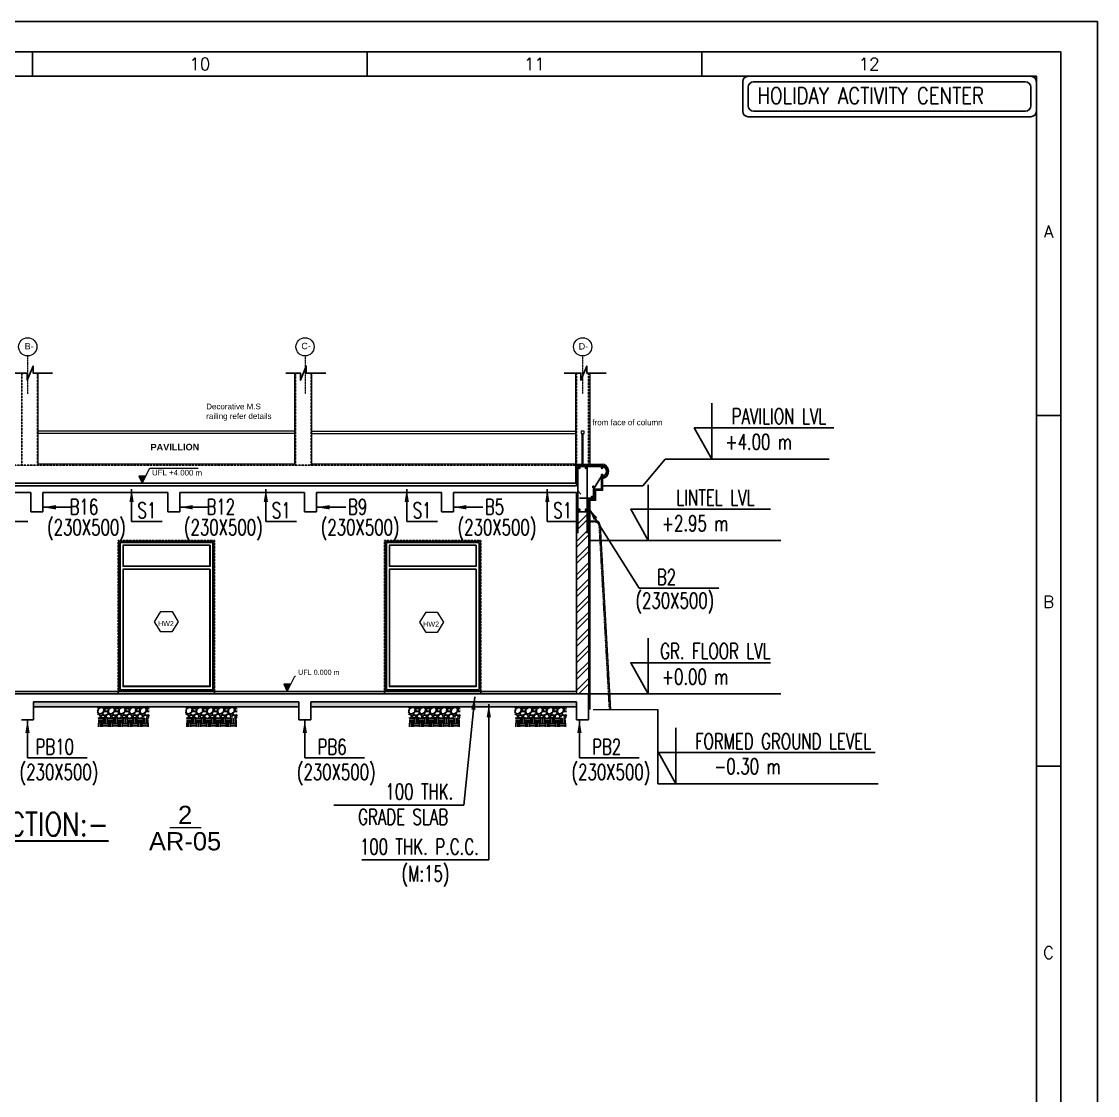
# Model space of a CAD drawing. Header units: millimetres. Extents: x 2659630 to 6742168, y -2425387 to -732288.
# Drawn here: x 3298002 to 3318682, y -1198279 to -1177630 of the extents above; entities that cross this region are included whole.
import ezdxf
from ezdxf.enums import TextEntityAlignment as Align

# ---------------------------------------------------------------- set-up
doc = ezdxf.new("R2010")
doc.units = ezdxf.units.MM
doc.linetypes.add('Grid Line', pattern=[22.225, 12.7, -3.175, 3.175, -3.175])
doc.linetypes.add('Hidden', pattern=[7.14375, 4.7625, -2.38125])
for name, color, linetype, lineweight in [('A-ANNO-DIMS', 211, 'Continuous', 9), ('A-AREA-IDEN', 2, 'Continuous', 9), ('A-DOOR', 31, 'Continuous', 18), ('A-DOOR-FRAM', 31, 'Continuous', 18), ('A-FLOR-HRAL', 11, 'Continuous', 18), ('A-GENM', 13, 'Continuous', 18), ('A-GLAZ-IDEN', 152, 'Continuous', 9), ('A-GRID-MODE', 80, 'Continuous', 0), ('A-PLASTER', 50, 'Continuous', 0), ('A-TEXT', 211, 'Continuous', 9), ('A-WALL', 113, 'Continuous', 9), ('A-WALL-PATT', 111, 'Continuous', 0), ('G-ANNO-DIMS', 111, 'Continuous', 9), ('G-ANNO-SYMB', 111, 'Continuous', 9), ('I-WALL', 2, 'Continuous', 18), ('S-GRID', 1, 'Continuous', 9)]:
    doc.layers.add(name, color=color, linetype=linetype, lineweight=lineweight)
for name, color, linetype in [('A-EARTH FILL', 1, 'Continuous'), ('A-LINE-1 HIDDEN', 1, 'Continuous'), ('A-MOULDING', 20, 'Continuous'), ('A-RCC LINE', 6, 'Continuous'), ('A-RUBBLE', 1, 'Continuous'), ('PNA', 8, 'Continuous'), ('S-BEAM NO', 3, 'Continuous'), ('S-BRECK LINE', 8, 'Continuous'), ('S-COLUMN NO', 2, 'Continuous'), ('S-CONCRET LINE', 4, 'Continuous'), ('S-DIM-1', 5, 'Continuous'), ('S-LEVEL SECTION', 3, 'Continuous'), ('S-PCC', 9, 'Continuous'), ('S-REINFORCEMENT', 6, 'Continuous'), ('S-TITIL', 6, 'Continuous'), ('TITLE', 6, 'Continuous')]:
    doc.layers.add(name, color=color, linetype=linetype)
doc.layers.get('A-ANNO-DIMS').off()
doc.styles.add('Arial', font='arial.ttf', dxfattribs={"height": 123})
doc.styles.add('Arial_1', font='arial.ttf', dxfattribs={"height": 98.353293})
doc.styles.add('Arial_5', font='arial.ttf', dxfattribs={"height": 108.188623})
doc.styles.add('Arial_B', font='arialbd.ttf', dxfattribs={"height": 125.853552})
doc.styles.add('ROMANS', font='r.shx', dxfattribs={"width": 0.7})
doc.dimstyles.new('dim100', dxfattribs={"dimtxt": 250, "dimasz": 250, "dimexe": 200, "dimexo": 200, "dimgap": 100, "dimtad": 1, "dimdec": 0, "dimrnd": 1, "dimzin": 0, "dimdsep": 46, "dimtxsty": 'ROMANS', "dimcen": 0, "dimclrd": 5, "dimclre": 5, "dimclrt": 4, "dimadec": 0, "dimazin": 0, "dimtfac": 1, "dimtdec": 0, "dimtix": 1, "dimtofl": 0, "dimtmove": 2, "dimatfit": 3, "dimfxl": 1, "dimtolj": 1, "dimtzin": 0, "dimlwd": -1, "dimlwe": -1, "dimarcsym": 0})
doc.dimstyles.new('dim33.33', dxfattribs={"dimtxt": 250, "dimasz": 250, "dimexe": 200, "dimexo": 200, "dimgap": 100, "dimtad": 1, "dimdec": 0, "dimlfac": 0.333331, "dimzin": 0, "dimdsep": 46, "dimtxsty": 'ROMANS', "dimcen": 0, "dimclrd": 5, "dimclre": 5, "dimclrt": 4, "dimadec": 0, "dimazin": 0, "dimtfac": 1, "dimtdec": 0, "dimtix": 1, "dimtofl": 0, "dimtmove": 2, "dimatfit": 3, "dimfxl": 1, "dimtolj": 1, "dimtzin": 0, "dimlwd": -1, "dimlwe": -1, "dimarcsym": 0})

# ---------------------------------------------------------------- blocks, each defined once
blk = doc.blocks.new('A1_SHEET.')
at = {"flags": 128}
blk.add_lwpolyline([(0, 0), (0, 594), (841, 594), (841, 0)], close=True, dxfattribs=at)
at = {"layer": 'PNA'}
for p, q in [((623.25, 587.8), (623.25, 582.8)), ((691.67, 587.8), (691.67, 582.8)), ((760.08, 587.8), (760.08, 582.8)), ((828.5, 513.45), (833.5, 513.45)), ((828.5, 441.7), (833.5, 441.7))]:
    blk.add_line(p, q, dxfattribs=at)
at = {"layer": 'PNA', "color": 1}
for points in [[(7.5, 6.2), (833.5, 6.2), (833.5, 587.8), (7.5, 587.8)], [(17.5, 11.2), (828.5, 11.2), (828.5, 582.8), (17.5, 582.8)]]:
    blk.add_lwpolyline(points, close=True, dxfattribs=at)
at = {"layer": 'PNA', "style": 'ROMANS'}
for s, p in [('10', (657.47, 585.3)), ('11', (725.88, 585.3)), ('12', (794.3, 585.3)), ('A', (831, 551.05)), ('B', (831, 475.3)), ('C', (831, 403.55))]:
    blk.add_text(s, height=2.5, dxfattribs=at).set_placement(p, align=Align.MIDDLE)
blk = doc.blocks.new('WINDOW-HW2-1850X2950-ELV')
at = {"layer": 'A-DOOR'}
for p, q in [((37, 2913), (1813, 2913)), ((1763, 2863), (87, 2863)), ((1753, 2853), (97, 2853)), ((1763, 2450), (87, 2450)), ((1763, 2400), (87, 2400)), ((1753, 2460), (97, 2460)), ((1753, 2390), (97, 2390)), ((37, 87), (1813, 87)), ((1763, 137), (87, 137)), ((1753, 147), (97, 147))]:
    blk.add_line(p, q, dxfattribs=at)
at = {"layer": 'A-DOOR-FRAM'}
for p, q in [((37, 2913), (37, 87)), ((1813, 2913), (1813, 87)), ((87, 2863), (87, 2450)), ((97, 2853), (97, 2460)), ((1753, 2853), (1753, 2460)), ((1763, 2863), (1763, 2450)), ((87, 2400), (87, 137)), ((97, 2390), (97, 147)), ((1753, 2390), (1753, 147)), ((1763, 2400), (1763, 137))]:
    blk.add_line(p, q, dxfattribs=at)
at = {"layer": 'A-LINE-1 HIDDEN', "linetype": 'Hidden'}
blk.add_lwpolyline([(0, 2950), (1850, 2950), (1850, 0), (0, 0)], close=True, dxfattribs=at)
at = {"layer": 'I-WALL'}
blk.add_line((12, 2938), (12, 62), dxfattribs=at)
blk.add_lwpolyline([(12, 2938), (1838, 2938), (1838, 62), (12, 62)], dxfattribs=at)
blk = doc.blocks.new('Spot section')
at = {"layer": 'G-ANNO-DIMS'}
h = blk.add_hatch(color=256, dxfattribs=at)
h.dxf.hatch_style = 1
h.paths.add_polyline_path([(0, 136), (67, 0), (135, 136)])
blk.add_lwpolyline([(135, 136), (0, 136), (67, 0), (213, 294), (1141, 294)], dxfattribs=at)
blk = doc.blocks.new('Grid - M_Grid Head - Circle-24584-GROUND FLOOR PLAN-01')
at = {"layer": 'A-GRID-MODE'}
blk.add_circle((0, 0), 3.5, dxfattribs=at)

msp = doc.modelspace()

# ---------------------------------------------------------------- hatches: boundary and pattern name
at = {"layer": 'A-EARTH FILL'}
h = msp.add_hatch(dxfattribs=at)
h.set_pattern_fill('EARTH', color=256, scale=15, angle=90)
h.set_pattern_definition([(90, (4144610.9, -1243414.14), (-95.25, 95.25), [95.25, -95.25]), (90, (4144575.18, -1243414.14), (-95.25, 95.25), [95.25, -95.25]), (90, (4144539.46, -1243414.14), (-95.25, 95.25), [95.25, -95.25]), (180, (4144527.55, -1243402.24), (-95.25, -95.25), [95.25, -95.25]), (180, (4144527.55, -1243366.52), (-95.25, -95.25), [95.25, -95.25]), (180, (4144527.55, -1243330.8), (-95.25, -95.25), [95.25, -95.25])])
h.paths.add_polyline_path([(3300445.213, -1191193.184), (3300445.213, -1191015.564), (3299475.213, -1191008.736), (3299475.213, -1191193.184)])
h = msp.add_hatch(dxfattribs=at)
h.set_pattern_fill('EARTH', color=256, scale=15, angle=90)
h.set_pattern_definition([(90, (4146305.995, -1243414.14), (-95.25, 95.25), [95.25, -95.25]), (90, (4146270.28, -1243414.14), (-95.25, 95.25), [95.25, -95.25]), (90, (4146234.56, -1243414.14), (-95.25, 95.25), [95.25, -95.25]), (180, (4146222.65, -1243402.24), (-95.25, -95.25), [95.25, -95.25]), (180, (4146222.65, -1243366.52), (-95.25, -95.25), [95.25, -95.25]), (180, (4146222.65, -1243330.8), (-95.25, -95.25), [95.25, -95.25])])
h.paths.add_polyline_path([(3302140.312, -1191193.184), (3302140.312, -1191015.564), (3301170.312, -1191008.736), (3301170.312, -1191193.184)])
h = msp.add_hatch(dxfattribs=at)
h.set_pattern_fill('EARTH', color=256, scale=15, angle=90)
h.set_pattern_definition([(90, (4150590.11, -1243414.14), (-95.25, 95.25), [95.25, -95.25]), (90, (4150554.39, -1243414.14), (-95.25, 95.25), [95.25, -95.25]), (90, (4150518.67, -1243414.14), (-95.25, 95.25), [95.25, -95.25]), (180, (4150506.77, -1243402.24), (-95.25, -95.25), [95.25, -95.25]), (180, (4150506.77, -1243366.52), (-95.25, -95.25), [95.25, -95.25]), (180, (4150506.77, -1243330.8), (-95.25, -95.25), [95.25, -95.25])])
h.paths.add_polyline_path([(3306424.428, -1191193.184), (3306424.428, -1191015.564), (3305454.428, -1191008.736), (3305454.428, -1191193.184)])
h = msp.add_hatch(dxfattribs=at)
h.set_pattern_fill('EARTH', color=256, scale=15, angle=90)
h.set_pattern_definition([(90, (4152632.03, -1243414.14), (-95.25, 95.25), [95.25, -95.25]), (90, (4152596.31, -1243414.14), (-95.25, 95.25), [95.25, -95.25]), (90, (4152560.59, -1243414.14), (-95.25, 95.25), [95.25, -95.25]), (180, (4152548.685, -1243402.24), (-95.25, -95.25), [95.25, -95.25]), (180, (4152548.685, -1243366.52), (-95.25, -95.25), [95.25, -95.25]), (180, (4152548.685, -1243330.8), (-95.25, -95.25), [95.25, -95.25])])
h.paths.add_polyline_path([(3308466.346, -1191193.184), (3308466.346, -1191015.564), (3307496.346, -1191008.736), (3307496.346, -1191193.184)])
at = {"layer": 'A-RUBBLE'}
h = msp.add_hatch(dxfattribs=at)
h.set_pattern_fill('GRAVEL', color=256, scale=8)
h.set_pattern_definition([(228.012788, (3145792.168, -1243210.945), (-1625.6000001, -1828.7999999), [27.33772, -2706.4387]), (184.969741, (3145773.88, -1243231.2645), (2438.39999904, 203.20001158), [46.91238, -4644.3239]), (132.510447, (3145727.144, -1243235.329), (2032.0000009, -2235.1999992), [33.07852, -3274.77782]), (267.273689, (3145647.896, -1243286.129), (203.2000004, 4064), [42.72036, -4229.315]), (292.833654, (3145645.864, -1243328.801), (-1016.0000001, 2438.39999996), [41.8907, -4147.18462]), (357.273689, (3145662.12, -1243367.409), (-4064, 203.2000004), [42.72036, -4229.315]), (37.6942405, (3145704.792, -1243369.4405), (-2641.59999988, -2032.00000015), [56.4955, -5593.04923]), (72.2553284, (3145749.496, -1243334.8965), (1422.4000004, 4470.39999988), [53.33756, -5280.42053]), (121.4295656, (3145765.752, -1243284.097), (-1625.60000023, 2641.59999986), [42.86504, -4243.64366]), (175.236358, (3145743.4, -1243247.52), (2235.2, -203.2000004), [48.93706, -2397.91496]), (222.397438, (3145694.632, -1243243.4565), (-2438.39999992, -2235.20000009), [63.28623, -6265.3418]), (138.814075, (3145849.064, -1243288.16), (-1422.4, 1219.2), [21.60036, -2138.44527]), (171.4692344, (3145832.808, -1243273.937), (2641.6000001, -406.39999954), [41.09456, -4068.37112]), (225, (3145792.17, -1243267.84), (0, -203.2), [28.73675, -258.63145]), (203.19859, (3145777.944, -1243243.457), (1016, 406.4), [15.4753, -1532.0498]), (291.80141, (3145763.72, -1243249.553), (-203.2, 609.6), [21.88525, -1072.38024]), (30.963757, (3145771.848, -1243269.873), (609.6, 406.4), [35.54557, -1149.30385]), (161.56505, (3145802.33, -1243251.585), (406.4, -203.2), [25.70297, -616.87185]), (16.38954, (3145645.864, -1243249.553), (2032, 609.6), [36.00704, -3564.70613]), (70.346176, (3145680.408, -1243239.393), (-812.8000001, -2235.2), [30.20792, -2990.57725]), (293.19859, (3145802.328, -1243210.945), (-406.4, 1016), [30.9504, -1516.57469]), (343.61046, (3145814.52, -1243239.393), (-2032.00000004, 609.59999986), [36.00704, -3564.70613]), (339.443955, (3145645.864, -1243375.537), (-1016, 406.4), [34.72282, -1701.41875]), (294.775141, (3145678.376, -1243387.729), (-1016.0000012, 2235.1999995), [29.09377, -2880.28747]), (66.80141, (3145804.36, -1243414.145), (406.4, 1016), [30.9504, -1516.57469]), (17.354025, (3145816.552, -1243385.697), (-2641.59999995, -812.8000002), [34.06262, -3372.19008]), (69.443955, (3145704.792, -1243414.145), (-406.4, -1016), [17.3614, -1718.78015]), (101.309932, (3145792.17, -1243414.145), (-203.2, 812.8), [10.36117, -1025.7596]), (165.963757, (3145790.136, -1243403.985), (609.6, -203.2), [41.8907, -795.92437]), (186.009006, (3145749.496, -1243393.825), (2032, 203.2000001), [38.82136, -3843.3092]), (303.690068, (3145771.85, -1243288.16), (-203.2, 406.4), [29.3059, -703.3421]), (353.1572266, (3145788.104, -1243312.5445), (3454.40000002, -406.3999998), [51.16454, -5065.28073]), (60.945396, (3145838.904, -1243318.64), (-812.8, -1422.4), [20.92066, -2071.15139]), (90, (3145849.06, -1243300.35), (-203.2, 203.2), [12.192, -191.008]), (120.256437, (3145745.432, -1243387.729), (812.7999999, -1422.4), [28.22936, -2794.71526]), (48.012787, (3145731.208, -1243363.345), (1625.6000001, 1828.7999999), [54.67543, -2679.10098]), (0, (3145767.78, -1243322.7), (203.2, 203.2), [52.832, -150.368]), (325.3048465, (3145820.616, -1243322.705), (2032.0000008, -1422.3999989), [32.12876, -3180.74534]), (254.054604, (3145847.032, -1243340.993), (-203.2, -812.8), [29.58633, -1449.732]), (207.6459754, (3145838.904, -1243369.4405), (-3860.80000014, -2031.99999973), [48.1716, -4768.99715]), (175.426079, (3145796.232, -1243391.7925), (-2641.6, 203.2), [50.96236, -5045.26772])])
h.paths.add_polyline_path([(3300453.065, -1190808.736), (3299463.065, -1190808.736), (3299463.065, -1191008.736), (3300453.065, -1191008.736)])
h = msp.add_hatch(dxfattribs=at)
h.set_pattern_fill('GRAVEL', color=256, scale=8)
h.set_pattern_definition([(228.012788, (3147487.267, -1243210.945), (-1625.6000001, -1828.7999999), [27.33772, -2706.4387]), (184.969741, (3147468.979, -1243231.2645), (2438.39999904, 203.20001158), [46.91238, -4644.3239]), (132.510447, (3147422.243, -1243235.329), (2032.0000009, -2235.1999992), [33.07852, -3274.77782]), (267.273689, (3147342.995, -1243286.129), (203.2000004, 4064), [42.72036, -4229.315]), (292.833654, (3147340.963, -1243328.801), (-1016.0000001, 2438.39999996), [41.8907, -4147.18462]), (357.273689, (3147357.219, -1243367.409), (-4064, 203.2000004), [42.72036, -4229.315]), (37.6942405, (3147399.8914, -1243369.4405), (-2641.59999988, -2032.00000015), [56.4955, -5593.04923]), (72.2553284, (3147444.5954, -1243334.8965), (1422.4000004, 4470.39999988), [53.33756, -5280.42053]), (121.4295656, (3147460.851, -1243284.097), (-1625.60000023, 2641.59999986), [42.86504, -4243.64366]), (175.236358, (3147438.5, -1243247.52), (2235.2, -203.2000004), [48.93706, -2397.91496]), (222.397438, (3147389.7314, -1243243.4565), (-2438.39999992, -2235.20000009), [63.28623, -6265.3418]), (138.814075, (3147544.163, -1243288.16), (-1422.4, 1219.2), [21.60036, -2138.44527]), (171.4692344, (3147527.907, -1243273.937), (2641.6000001, -406.39999954), [41.09456, -4068.37112]), (225, (3147487.27, -1243267.84), (0, -203.2), [28.73675, -258.63145]), (203.19859, (3147473.043, -1243243.457), (1016, 406.4), [15.4753, -1532.0498]), (291.80141, (3147458.82, -1243249.553), (-203.2, 609.6), [21.88525, -1072.38024]), (30.963757, (3147466.947, -1243269.873), (609.6, 406.4), [35.54557, -1149.30385]), (161.56505, (3147497.43, -1243251.585), (406.4, -203.2), [25.70297, -616.87185]), (16.38954, (3147340.963, -1243249.553), (2032, 609.6), [36.00704, -3564.70613]), (70.346176, (3147375.507, -1243239.393), (-812.8000001, -2235.2), [30.20792, -2990.57725]), (293.19859, (3147497.427, -1243210.945), (-406.4, 1016), [30.9504, -1516.57469]), (343.61046, (3147509.62, -1243239.393), (-2032.00000004, 609.59999986), [36.00704, -3564.70613]), (339.443955, (3147340.963, -1243375.537), (-1016, 406.4), [34.72282, -1701.41875]), (294.775141, (3147373.475, -1243387.729), (-1016.0000012, 2235.1999995), [29.09377, -2880.28747]), (66.80141, (3147499.46, -1243414.145), (406.4, 1016), [30.9504, -1516.57469]), (17.354025, (3147511.651, -1243385.697), (-2641.59999995, -812.8000002), [34.06262, -3372.19008]), (69.443955, (3147399.891, -1243414.145), (-406.4, -1016), [17.3614, -1718.78015]), (101.309932, (3147487.267, -1243414.145), (-203.2, 812.8), [10.36117, -1025.7596]), (165.963757, (3147485.235, -1243403.985), (609.6, -203.2), [41.8907, -795.92437]), (186.009006, (3147444.595, -1243393.825), (2032, 203.2000001), [38.82136, -3843.3092]), (303.690068, (3147466.95, -1243288.16), (-203.2, 406.4), [29.3059, -703.3421]), (353.1572266, (3147483.2034, -1243312.5445), (3454.40000002, -406.3999998), [51.16454, -5065.28073]), (60.945396, (3147534.003, -1243318.64), (-812.8, -1422.4), [20.92066, -2071.15139]), (90, (3147544.16, -1243300.35), (-203.2, 203.2), [12.192, -191.008]), (120.256437, (3147440.531, -1243387.729), (812.7999999, -1422.4), [28.22936, -2794.71526]), (48.012787, (3147426.307, -1243363.345), (1625.6000001, 1828.7999999), [54.67543, -2679.10098]), (0, (3147462.88, -1243322.7), (203.2, 203.2), [52.832, -150.368]), (325.3048465, (3147515.715, -1243322.705), (2032.0000008, -1422.3999989), [32.12876, -3180.74534]), (254.054604, (3147542.131, -1243340.993), (-203.2, -812.8), [29.58633, -1449.732]), (207.6459754, (3147534.003, -1243369.4405), (-3860.80000014, -2031.99999973), [48.1716, -4768.99715]), (175.426079, (3147491.3314, -1243391.7925), (-2641.6, 203.2), [50.96236, -5045.26772])])
h.paths.add_polyline_path([(3302148.164, -1190808.736), (3301158.164, -1190808.736), (3301158.164, -1191008.736), (3302148.164, -1191008.736)])
h = msp.add_hatch(dxfattribs=at)
h.set_pattern_fill('GRAVEL', color=256, scale=8)
h.set_pattern_definition([(228.012788, (3151771.383, -1243210.945), (-1625.6000001, -1828.7999999), [27.33772, -2706.4387]), (184.969741, (3151753.095, -1243231.2645), (2438.39999904, 203.20001158), [46.91238, -4644.3239]), (132.510447, (3151706.359, -1243235.329), (2032.0000009, -2235.1999992), [33.07852, -3274.77782]), (267.273689, (3151627.111, -1243286.129), (203.2000004, 4064), [42.72036, -4229.315]), (292.833654, (3151625.079, -1243328.801), (-1016.0000001, 2438.39999996), [41.8907, -4147.18462]), (357.273689, (3151641.335, -1243367.409), (-4064, 203.2000004), [42.72036, -4229.315]), (37.6942405, (3151684.007, -1243369.4405), (-2641.59999988, -2032.00000015), [56.4955, -5593.04923]), (72.2553284, (3151728.711, -1243334.8965), (1422.4000004, 4470.39999988), [53.33756, -5280.42053]), (121.4295656, (3151744.967, -1243284.097), (-1625.60000023, 2641.59999986), [42.86504, -4243.64366]), (175.236358, (3151722.615, -1243247.52), (2235.2, -203.2000004), [48.93706, -2397.91496]), (222.397438, (3151673.847, -1243243.4565), (-2438.39999992, -2235.20000009), [63.28623, -6265.3418]), (138.814075, (3151828.28, -1243288.16), (-1422.4, 1219.2), [21.60036, -2138.44527]), (171.4692344, (3151812.023, -1243273.937), (2641.6000001, -406.39999954), [41.09456, -4068.37112]), (225, (3151771.38, -1243267.84), (0, -203.2), [28.73675, -258.63145]), (203.19859, (3151757.16, -1243243.457), (1016, 406.4), [15.4753, -1532.0498]), (291.80141, (3151742.935, -1243249.553), (-203.2, 609.6), [21.88525, -1072.38024]), (30.963757, (3151751.063, -1243269.873), (609.6, 406.4), [35.54557, -1149.30385]), (161.56505, (3151781.54, -1243251.585), (406.4, -203.2), [25.70297, -616.87185]), (16.38954, (3151625.079, -1243249.553), (2032, 609.6), [36.00704, -3564.70613]), (70.346176, (3151659.623, -1243239.393), (-812.8000001, -2235.2), [30.20792, -2990.57725]), (293.19859, (3151781.543, -1243210.945), (-406.4, 1016), [30.9504, -1516.57469]), (343.61046, (3151793.735, -1243239.393), (-2032.00000004, 609.59999986), [36.00704, -3564.70613]), (339.443955, (3151625.08, -1243375.537), (-1016, 406.4), [34.72282, -1701.41875]), (294.775141, (3151657.591, -1243387.729), (-1016.0000012, 2235.1999995), [29.09377, -2880.28747]), (66.80141, (3151783.575, -1243414.145), (406.4, 1016), [30.9504, -1516.57469]), (17.354025, (3151795.767, -1243385.697), (-2641.59999995, -812.8000002), [34.06262, -3372.19008]), (69.443955, (3151684.007, -1243414.145), (-406.4, -1016), [17.3614, -1718.78015]), (101.309932, (3151771.383, -1243414.145), (-203.2, 812.8), [10.36117, -1025.7596]), (165.963757, (3151769.35, -1243403.985), (609.6, -203.2), [41.8907, -795.92437]), (186.009006, (3151728.711, -1243393.825), (2032, 203.2000001), [38.82136, -3843.3092]), (303.690068, (3151751.063, -1243288.16), (-203.2, 406.4), [29.3059, -703.3421]), (353.1572266, (3151767.319, -1243312.5445), (3454.40000002, -406.3999998), [51.16454, -5065.28073]), (60.945396, (3151818.12, -1243318.64), (-812.8, -1422.4), [20.92066, -2071.15139]), (90, (3151828.28, -1243300.35), (-203.2, 203.2), [12.192, -191.008]), (120.256437, (3151724.647, -1243387.729), (812.7999999, -1422.4), [28.22936, -2794.71526]), (48.012787, (3151710.423, -1243363.345), (1625.6000001, 1828.7999999), [54.67543, -2679.10098]), (0, (3151747, -1243322.7), (203.2, 203.2), [52.832, -150.368]), (325.3048465, (3151799.831, -1243322.705), (2032.0000008, -1422.3999989), [32.12876, -3180.74534]), (254.054604, (3151826.247, -1243340.993), (-203.2, -812.8), [29.58633, -1449.732]), (207.6459754, (3151818.119, -1243369.4405), (-3860.80000014, -2031.99999973), [48.1716, -4768.99715]), (175.426079, (3151775.447, -1243391.7925), (-2641.6, 203.2), [50.96236, -5045.26772])])
h.paths.add_polyline_path([(3306432.28, -1190808.736), (3305442.28, -1190808.736), (3305442.28, -1191008.736), (3306432.28, -1191008.736)])
h = msp.add_hatch(dxfattribs=at)
h.set_pattern_fill('GRAVEL', color=256, scale=8)
h.set_pattern_definition([(228.012788, (3153813.301, -1243210.945), (-1625.6000001, -1828.7999999), [27.33772, -2706.4387]), (184.969741, (3153795.013, -1243231.2645), (2438.39999904, 203.20001158), [46.91238, -4644.3239]), (132.510447, (3153748.277, -1243235.329), (2032.0000009, -2235.1999992), [33.07852, -3274.77782]), (267.273689, (3153669.029, -1243286.129), (203.2000004, 4064), [42.72036, -4229.315]), (292.833654, (3153666.997, -1243328.801), (-1016.0000001, 2438.39999996), [41.8907, -4147.18462]), (357.273689, (3153683.253, -1243367.409), (-4064, 203.2000004), [42.72036, -4229.315]), (37.6942405, (3153725.925, -1243369.4405), (-2641.59999988, -2032.00000015), [56.4955, -5593.04923]), (72.2553284, (3153770.629, -1243334.8965), (1422.4000004, 4470.39999988), [53.33756, -5280.42053]), (121.4295656, (3153786.885, -1243284.097), (-1625.60000023, 2641.59999986), [42.86504, -4243.64366]), (175.236358, (3153764.533, -1243247.52), (2235.2, -203.2000004), [48.93706, -2397.91496]), (222.397438, (3153715.765, -1243243.4565), (-2438.39999992, -2235.20000009), [63.28623, -6265.3418]), (138.814075, (3153870.197, -1243288.16), (-1422.4, 1219.2), [21.60036, -2138.44527]), (171.4692344, (3153853.941, -1243273.937), (2641.6000001, -406.39999954), [41.09456, -4068.37112]), (225, (3153813.3, -1243267.84), (0, -203.2), [28.73675, -258.63145]), (203.19859, (3153799.077, -1243243.457), (1016, 406.4), [15.4753, -1532.0498]), (291.80141, (3153784.853, -1243249.553), (-203.2, 609.6), [21.88525, -1072.38024]), (30.963757, (3153792.98, -1243269.873), (609.6, 406.4), [35.54557, -1149.30385]), (161.56505, (3153823.46, -1243251.585), (406.4, -203.2), [25.70297, -616.87185]), (16.38954, (3153666.997, -1243249.553), (2032, 609.6), [36.00704, -3564.70613]), (70.346176, (3153701.541, -1243239.393), (-812.8000001, -2235.2), [30.20792, -2990.57725]), (293.19859, (3153823.46, -1243210.945), (-406.4, 1016), [30.9504, -1516.57469]), (343.61046, (3153835.653, -1243239.393), (-2032.00000004, 609.59999986), [36.00704, -3564.70613]), (339.443955, (3153666.997, -1243375.537), (-1016, 406.4), [34.72282, -1701.41875]), (294.775141, (3153699.509, -1243387.729), (-1016.0000012, 2235.1999995), [29.09377, -2880.28747]), (66.80141, (3153825.493, -1243414.145), (406.4, 1016), [30.9504, -1516.57469]), (17.354025, (3153837.685, -1243385.697), (-2641.59999995, -812.8000002), [34.06262, -3372.19008]), (69.443955, (3153725.925, -1243414.145), (-406.4, -1016), [17.3614, -1718.78015]), (101.309932, (3153813.3, -1243414.145), (-203.2, 812.8), [10.36117, -1025.7596]), (165.963757, (3153811.27, -1243403.985), (609.6, -203.2), [41.8907, -795.92437]), (186.009006, (3153770.629, -1243393.825), (2032, 203.2000001), [38.82136, -3843.3092]), (303.690068, (3153792.98, -1243288.16), (-203.2, 406.4), [29.3059, -703.3421]), (353.1572266, (3153809.237, -1243312.5445), (3454.40000002, -406.3999998), [51.16454, -5065.28073]), (60.945396, (3153860.037, -1243318.64), (-812.8, -1422.4), [20.92066, -2071.15139]), (90, (3153870.2, -1243300.35), (-203.2, 203.2), [12.192, -191.008]), (120.256437, (3153766.565, -1243387.729), (812.7999999, -1422.4), [28.22936, -2794.71526]), (48.012787, (3153752.341, -1243363.345), (1625.6000001, 1828.7999999), [54.67543, -2679.10098]), (0, (3153788.92, -1243322.7), (203.2, 203.2), [52.832, -150.368]), (325.3048465, (3153841.749, -1243322.705), (2032.0000008, -1422.3999989), [32.12876, -3180.74534]), (254.054604, (3153868.165, -1243340.993), (-203.2, -812.8), [29.58633, -1449.732]), (207.6459754, (3153860.037, -1243369.4405), (-3860.80000014, -2031.99999973), [48.1716, -4768.99715]), (175.426079, (3153817.365, -1243391.7925), (-2641.6, 203.2), [50.96236, -5045.26772])])
h.paths.add_polyline_path([(3308474.198, -1190808.736), (3307484.198, -1190808.736), (3307484.198, -1191008.736), (3308474.198, -1191008.736)])
at = {"layer": 'A-WALL-PATT'}
h = msp.add_hatch(dxfattribs=at)
h.set_pattern_fill('ANSI32', color=256, scale=600, angle=180, style=0)
h.set_pattern_definition([(225, (3486141.25, -1026175.18), (159.09903, -159.09903), []), (225, (3486035.19, -1026175.18), (159.09903, -159.09903), [])])
h.paths.add_polyline_path([(3308671.476, -1187058.816), (3308901.476, -1187058.816), (3308901.476, -1190558.736), (3308671.476, -1190558.736)])
h.paths.add_polyline_path([(3308671.476, -1190688.732), (3308671.476, -1190688.732), (3308901.476, -1190688.732), (3308901.476, -1190688.732)])
at = {"layer": 'S-PCC'}
h = msp.add_hatch(dxfattribs=at)
h.set_pattern_fill('AR-CONC', color=256, style=0)
h.set_pattern_definition([(50, (-2976.52, 15205.9), (182.184669, -15.9390855), [19.05, -209.55]), (355, (-2976.52, 15205.9), (-35.242826, 191.056643), [15.24, -167.64]), (100.451, (-2961.34, 15204.57), (146.942502, 175.116688), [16.19, -178.09]), (46.1842, (-2976.52, 15256.7), (271.079041, -42.042328), [28.575, -314.325]), (96.6356, (-2953.94, 15253.2), (237.404234, 247.425556), [24.285, -267.135]), (351.184, (-2976.52, 15256.7), (237.404606, 247.425118), [22.86, -251.46]), (21, (-2951.12, 15244), (151.61488, -102.2655185), [19.05, -209.55]), (326, (-2951.12, 15244), (61.802028, 184.187966), [15.24, -167.64]), (71.4514, (-2938.49, 15235.48), (213.416491, 81.922858), [16.19, -178.09]), (37.5, (-2976.525, 15205.9), (3.0886033, 84.5550389), [0, -165.608, 0, -170.18, 0, -168.275]), (7.5, (-2976.525, 15205.9), (66.8196625, 100.1805748), [0, -97.028, 0, -161.798, 0, -64.135]), (327.5, (-3033.17, 15205.9), (135.5905952, -5.728744), [0, -63.5, 0, -198.12, 0, -262.89]), (317.5, (-3058.57, 15205.9), (148.1291814, 25.426491), [0, -82.55, 0, -131.572, 0, -186.69])])
h.paths.add_polyline_path([(3308671.476, -1190808.736), (3308671.476, -1190708.732), (3303561.475, -1190708.732), (3303561.475, -1190808.736)])
h.paths.add_polyline_path([(3303331.475, -1190808.736), (3303331.475, -1190708.732), (3298231.475, -1190708.732), (3298231.475, -1190808.736)])

# ---------------------------------------------------------------- linework, layer by layer
at = {"const_width": 25}
msp.add_lwpolyline([(3308983.547, -1190858.736), (3310241.244, -1190858.736)], dxfattribs=at)
at = {"layer": 'A-FLOR-HRAL'}
for p, q in [((3303246.469, -1185508.816), (3298326.369, -1185508.816)), ((3303246.469, -1185553.816), (3298326.369, -1185553.816)), ((3303586.368, -1185508.816), (3308651.579, -1185508.816)), ((3303586.368, -1185553.816), (3308651.579, -1185553.816)), ((3308778.476, -1186158.819), (3308778.476, -1185553.815)), ((3308794.476, -1186158.819), (3308794.476, -1185553.815))]:
    msp.add_line(p, q, dxfattribs=at)
msp.add_lwpolyline([(3308816.476, -1185508.815), (3308756.476, -1185508.815), (3308756.476, -1185553.815), (3308816.476, -1185553.815)], close=True, dxfattribs=at)
at = {"layer": 'A-GENM'}
for p, q in [((3308921.476, -1187230.923), (3309030.737, -1187230.923)), ((3309125.591, -1187320.671), (3309321.493, -1190858.736))]:
    msp.add_line(p, q, dxfattribs=at)
msp.add_arc((3309030.736, -1187325.923), 95, 3.1692214, 89.9997162, dxfattribs=at)
at = {"layer": 'A-GLAZ-IDEN'}
for points in [[(3300893.037, -1189366.279), (3300678.319, -1189366.279), (3300560.313, -1189171.388), (3300678.319, -1188976.496), (3300894.63, -1188976.496), (3301012.637, -1189171.388), (3300893.037, -1189366.279)], [(3305990.539, -1189376.279), (3305775.821, -1189376.279), (3305657.814, -1189181.388), (3305775.821, -1188986.496), (3305992.132, -1188986.496), (3306110.139, -1189181.388), (3305990.539, -1189376.279)]]:
    msp.add_lwpolyline(points, close=True, dxfattribs=at)
at = {"layer": 'A-LINE-1 HIDDEN', "linetype": 'Hidden'}
for p, q in [((3298006.477, -1186158.819), (3298006.477, -1184390.479)), ((3298306.476, -1186158.819), (3298306.476, -1184390.479)), ((3303266.476, -1186158.819), (3303266.476, -1184390.479)), ((3303566.475, -1186158.819), (3303566.475, -1184390.479)), ((3308671.478, -1184390.479), (3308671.478, -1186158.82)), ((3308901.478, -1184390.479), (3308901.478, -1186158.82)), ((3292901.473, -1186158.82), (3308651.475, -1186158.819))]:
    msp.add_line(p, q, dxfattribs=at)
at = {"layer": 'A-LINE-1 HIDDEN', "linetype": 'Hidden', "ltscale": 0.5}
for p, q in [((3308921.476, -1187250.923), (3309030.737, -1187250.923)), ((3309105.622, -1187321.777), (3309301.524, -1190859.842))]:
    msp.add_line(p, q, dxfattribs=at)
msp.add_arc((3309030.736, -1187325.923), 75, 3.1692214, 89.9997162, dxfattribs=at)
at = {"layer": 'A-MOULDING'}
for p, q in [((3308671.476, -1186508.815), (3292901.475, -1186508.815)), ((3308671.476, -1190508.732), (3288671.478, -1190508.732))]:
    msp.add_line(p, q, dxfattribs=at)
at = {"layer": 'A-PLASTER'}
for p, q in [((3308651.475, -1186138.809), (3308651.475, -1186508.815)), ((3308651.475, -1186138.809), (3308778.476, -1186138.809)), ((3308794.476, -1186138.809), (3309154.755, -1186138.809)), ((3309171.478, -1186643.779), (3309171.478, -1186417.352)), ((3308659.476, -1186683.736), (3308659.476, -1190508.732)), ((3309171.478, -1186643.779), (3309041.476, -1186643.779)), ((3309041.477, -1186838.753), (3309041.476, -1186643.779)), ((3309041.477, -1186838.753), (3308921.476, -1186838.754)), ((3308921.476, -1186838.754), (3308921.476, -1190858.736))]:
    msp.add_line(p, q, dxfattribs=at)
msp.add_arc((3309151.478, -1186278.779), 140.009, 278.2127573, 90, dxfattribs=at)
at = {"layer": 'A-RCC LINE'}
for p in [(3308901.478, -1190558.731), (3308901.476, -1190558.736)]:
    msp.add_line(p, (3308901.476, -1190688.732), dxfattribs=at)
at = {"layer": 'A-WALL'}
for p, q in [((3298318.476, -1186138.811), (3298318.476, -1184390.479)), ((3303254.476, -1186138.809), (3303254.476, -1184390.479)), ((3303578.475, -1186138.809), (3303578.475, -1184390.479)), ((3308651.579, -1184390.479), (3308651.579, -1186138.809)), ((3308921.48, -1184390.479), (3308921.48, -1186138.809)), ((3303246.469, -1186138.809), (3298326.369, -1186138.811)), ((3308651.579, -1186138.807), (3303586.368, -1186138.809)), ((3308671.476, -1187058.816), (3308671.476, -1190558.736)), ((3308901.476, -1187058.816), (3308901.476, -1190558.736)), ((3308901.476, -1190688.732), (3308901.476, -1191008.732))]:
    msp.add_line(p, q, dxfattribs=at)
at = {"layer": 'G-ANNO-SYMB'}
msp.add_line((3300854.521, -1193126.987), (3301454.521, -1193126.987), dxfattribs=at)
at = {"layer": 'S-BRECK LINE'}
for points in [[(3298597.711, -1184390.479), (3298224.564, -1184390.479), (3298224.564, -1184253.105), (3298111.748, -1184527.853), (3298111.748, -1184390.479), (3297833.77, -1184390.479)], [(3303848.374, -1184390.479), (3303475.227, -1184390.479), (3303475.227, -1184253.105), (3303362.411, -1184527.853), (3303362.411, -1184390.479), (3303084.433, -1184390.479)], [(3309238.401, -1184390.479), (3308865.254, -1184390.479), (3308865.254, -1184253.105), (3308752.439, -1184527.853), (3308752.439, -1184390.479), (3308432.395, -1184390.479)]]:
    msp.add_lwpolyline(points, dxfattribs=at)
at = {"layer": 'S-CONCRET LINE'}
for p, q in [((3308671.476, -1186158.82), (3309154.938, -1186158.82)), ((3308671.476, -1186558.736), (3308671.476, -1186158.82)), ((3309151.478, -1186398.788), (3309151.478, -1186623.779)), ((3300786.476, -1186558.736), (3292901.475, -1186558.736)), ((3300786.476, -1186558.736), (3308671.476, -1186558.736)), ((3295781.476, -1186683.736), (3298181.476, -1186683.736)), ((3298181.476, -1186683.736), (3298181.476, -1187058.739)), ((3298411.476, -1187058.739), (3298411.476, -1186683.736)), ((3298411.476, -1186683.736), (3300786.476, -1186683.736)), ((3300811.476, -1186683.736), (3300811.476, -1187058.739)), ((3301041.476, -1187058.739), (3301041.476, -1186683.736)), ((3303441.476, -1186683.736), (3303441.476, -1187058.739)), ((3303671.476, -1187058.739), (3303671.476, -1186683.736)), ((3306301.476, -1187058.739), (3306301.476, -1186683.736)), ((3308671.476, -1186683.736), (3306301.476, -1186683.736)), ((3308671.476, -1186683.736), (3308671.476, -1187058.816)), ((3308671.476, -1187058.816), (3308671.476, -1186708.736)), ((3309021.477, -1186818.753), (3308901.476, -1186818.754)), ((3308901.476, -1186818.754), (3308901.476, -1187058.816)), ((3309021.476, -1186623.779), (3309021.477, -1186818.753)), ((3309151.478, -1186623.779), (3309021.476, -1186623.779)), ((3298181.476, -1187058.739), (3298411.476, -1187058.739)), ((3300811.476, -1187058.739), (3301041.476, -1187058.739)), ((3303441.476, -1187058.739), (3303671.476, -1187058.739)), ((3306071.476, -1187058.739), (3306301.476, -1187058.739)), ((3308901.476, -1187058.816), (3308671.476, -1187058.816)), ((3308901.478, -1190558.734), (3287717.643, -1190558.736)), ((3303331.475, -1190708.732), (3298231.475, -1190708.732)), ((3298231.475, -1191058.736), (3298231.475, -1190708.732)), ((3303331.475, -1190708.732), (3303331.475, -1191058.736)), ((3308671.476, -1190708.732), (3303561.475, -1190708.732)), ((3303561.475, -1191058.736), (3303561.475, -1190708.732)), ((3308671.476, -1190558.731), (3308901.476, -1190558.731)), ((3308671.476, -1191058.731), (3308671.476, -1190708.732)), ((3308901.476, -1190558.731), (3308901.476, -1191058.731)), ((3298001.475, -1191058.736), (3298231.475, -1191058.736)), ((3303331.475, -1191058.736), (3303561.475, -1191058.736)), ((3308901.476, -1191058.731), (3308671.476, -1191058.731))]:
    msp.add_line(p, q, dxfattribs=at)
for points in [[(3300811.476, -1186683.736), (3300786.476, -1186683.736)], [(3303441.476, -1186683.736), (3301041.476, -1186683.736)], [(3306071.476, -1187058.739), (3306071.476, -1186683.736), (3303671.476, -1186683.736)]]:
    msp.add_lwpolyline(points, dxfattribs=at)
msp.add_arc((3309151.477, -1186278.779), 120.009, 270.0004954, 88.3473209, dxfattribs=at)
at = {"layer": 'S-GRID', "linetype": 'Grid Line'}
for p, q in [((3298121.476, -1184789.126), (3298121.476, -1184059.115)), ((3303451.476, -1184059.115), (3303451.476, -1184789.126)), ((3308786.476, -1184059.115), (3308786.476, -1184789.125))]:
    msp.add_line(p, q, dxfattribs=at)
at = {"layer": 'S-LEVEL SECTION'}
for p, q in [((3309946.015, -1186558.702), (3310373.576, -1186043.094)), ((3310373.576, -1186043.094), (3313525.929, -1186043.094)), ((3309171.478, -1186558.702), (3309946.015, -1186558.702)), ((3312597.219, -1187608.703), (3308901.476, -1187608.703)), ((3312597.222, -1190558.731), (3308901.479, -1190558.731)), ((3310230.919, -1190858.736), (3310230.877, -1192285.082)), ((3314465.307, -1192284.928), (3310230.919, -1192285.082))]:
    msp.add_line(p, q, dxfattribs=at)
for points in [[(3311266.771, -1184970.347), (3311266.771, -1186043.094), (3310932.686, -1185442.806), (3313616.216, -1185442.806)], [(3311266.771, -1184970.347), (3311266.771, -1186043.094), (3310932.686, -1185442.806), (3313616.216, -1185442.806)], [(3311266.771, -1184970.347), (3311266.771, -1186043.094), (3310932.686, -1185442.806), (3313616.216, -1185442.806)], [(3310045.328, -1186536.188), (3310045.328, -1187608.935), (3309711.243, -1187008.647), (3312394.773, -1187008.647)], [(3310045.328, -1186536.188), (3310045.328, -1187608.935), (3309711.243, -1187008.647), (3312394.773, -1187008.647)], [(3310045.328, -1186536.188), (3310045.328, -1187608.935), (3309711.243, -1187008.647), (3312394.773, -1187008.647)], [(3310045.331, -1189486.217), (3310045.331, -1190558.963), (3309711.246, -1189958.676), (3312394.776, -1189958.676)], [(3310045.331, -1189486.217), (3310045.331, -1190558.963), (3309711.246, -1189958.676), (3312394.776, -1189958.676)], [(3310045.331, -1189486.217), (3310045.331, -1190558.963), (3309711.246, -1189958.676), (3312394.776, -1189958.676)], [(3310580.356, -1191212.335), (3310580.356, -1192285.082), (3310246.271, -1191684.794), (3314409.562, -1191684.794)]]:
    msp.add_lwpolyline(points, dxfattribs=at)
at = {"layer": 'S-PCC'}
for points in [[(3298231.475, -1190808.736), (3303331.475, -1190808.736)], [(3303561.475, -1190808.736), (3308671.476, -1190808.736)]]:
    msp.add_lwpolyline(points, dxfattribs=at)
at = {"layer": 'S-REINFORCEMENT'}
for p, q in [((3308696.476, -1187468.736), (3308696.476, -1186183.82)), ((3308696.476, -1186183.82), (3308876.478, -1186183.82)), ((3308876.474, -1187468.736), (3308876.478, -1186183.82)), ((3308876.478, -1186183.82), (3309154.556, -1186183.82)), ((3308996.476, -1186623.779), (3309151.478, -1186373.788)), ((3308696.476, -1186653.781), (3308749.829, -1186716.138)), ((3308996.477, -1186793.754), (3308725.158, -1186793.754)), ((3308996.476, -1186623.779), (3308996.477, -1186793.754))]:
    msp.add_line(p, q, dxfattribs=at)
at = {"layer": 'S-REINFORCEMENT', "const_width": 26.46}
for points in [[(3308736.784, -1186210.868, -1), (3308709.244, -1186210.868, -1)], [(3308736.784, -1186210.868, -1), (3308709.244, -1186210.868, -1)], [(3308736.784, -1186210.868, -1), (3308709.244, -1186210.868, -1)], [(3308863.254, -1186210.868, -1), (3308835.714, -1186210.868, -1)], [(3308863.254, -1186210.868, -1), (3308835.714, -1186210.868, -1)], [(3308863.254, -1186210.868, -1), (3308835.714, -1186210.868, -1)], [(3309173.76, -1186210.868, -1), (3309146.22, -1186210.868, -1)], [(3309173.76, -1186210.868, -1), (3309146.22, -1186210.868, -1)], [(3309173.76, -1186210.868, -1), (3309146.22, -1186210.868, -1)], [(3309173.76, -1186348.543, -1), (3309146.22, -1186348.543, -1)], [(3309173.76, -1186348.543, -1), (3309146.22, -1186348.543, -1)], [(3309173.76, -1186348.543, -1), (3309146.22, -1186348.543, -1)], [(3309005.11, -1186576.764, -1), (3308977.57, -1186576.764, -1)], [(3309005.11, -1186576.764, -1), (3308977.57, -1186576.764, -1)], [(3309005.11, -1186576.764, -1), (3308977.57, -1186576.764, -1)], [(3308982.534, -1186770.056, -1), (3308954.994, -1186770.056, -1)], [(3308982.534, -1186770.056, -1), (3308954.994, -1186770.056, -1)], [(3308982.534, -1186770.056, -1), (3308954.994, -1186770.056, -1)], [(3308736.784, -1187016.406, -1), (3308709.244, -1187016.406, -1)], [(3308736.784, -1187016.406, -1), (3308709.244, -1187016.406, -1)], [(3308736.784, -1187016.406, -1), (3308709.244, -1187016.406, -1)], [(3308863.254, -1187016.406, -1), (3308835.714, -1187016.406, -1)], [(3308863.254, -1187016.406, -1), (3308835.714, -1187016.406, -1)], [(3308863.254, -1187016.406, -1), (3308835.714, -1187016.406, -1)]]:
    msp.add_lwpolyline(points, format="xyb", close=True, dxfattribs=at)
at = {"layer": 'S-REINFORCEMENT'}
msp.add_arc((3309151.477, -1186278.779), 95.009, 270.0004953, 88.3473209, dxfattribs=at)
at = {"layer": 'TITLE', "color": 2}
for points in [[(3317400.371, -1178682.092), (3311968.623, -1178682.092, 0.414213562), (3311862.563, -1178788.153), (3311862.563, -1179353.809, 0.414213562), (3311968.623, -1179459.87), (3317400.371, -1179459.87, 0.414213562), (3317506.432, -1179353.809), (3317506.432, -1178788.153, 0.414213562)], [(3317294.31, -1178788.153), (3312074.684, -1178788.153, 0.414213562), (3311968.623, -1178894.213), (3311968.623, -1179247.749, 0.414213562), (3312074.684, -1179353.809), (3317294.31, -1179353.809, 0.414213562), (3317400.371, -1179247.749), (3317400.371, -1178894.213, 0.414213562)]]:
    msp.add_lwpolyline(points, format="xyb", close=True, dxfattribs=at)

# ---------------------------------------------------------------- block references
at = {"xscale": 94.00879904875153, "yscale": 94.00879904875153, "zscale": 94.00879904875153}
msp.add_blockref('A1_SHEET.', (3239620.142, -1233470.769), dxfattribs=at)
at = {"layer": 'A-ANNO-DIMS'}
for p in [(3299861.48, -1190558.767), (3304978.981, -1190558.767)]:
    msp.add_blockref('WINDOW-HW2-1850X2950-ELV', p, dxfattribs=at)
at = {"layer": 'A-GRID-MODE', "xscale": 49.99999999999998, "yscale": 49.99999999999998, "zscale": 49.99999999999998, "rotation": 270}
for p in [(3298121.476, -1183884.115), (3303451.476, -1183884.115), (3308786.513, -1183884.115)]:
    msp.add_blockref('Grid - M_Grid Head - Circle-24584-GROUND FLOOR PLAN-01', p, dxfattribs=at)
at = {"layer": 'G-ANNO-DIMS'}
for p in [(3300255.119, -1186508.815), (3303043.199, -1190508.731)]:
    msp.add_blockref('Spot section', p, dxfattribs=at)

# ---------------------------------------------------------------- texts
at = {"layer": 'A-AREA-IDEN', "insert": (3300948.913, -1185749.329), "char_height": 125.8536, "width": 1345.94379, "attachment_point": 2, "rotation": 0.1314106, "line_spacing_factor": 0.938532, "style": 'Arial_B'}
msp.add_mtext('PAVILLION', dxfattribs=at)
at = {"layer": 'A-GLAZ-IDEN', "char_height": 98.3533, "width": 244.8, "attachment_point": 8, "line_spacing_factor": 0.938532, "style": 'Arial_1'}
for insert in [(3300776.979, -1189254.987), (3305874.481, -1189264.987)]:
    msp.add_mtext('HW2', dxfattribs=dict(at, insert=insert))
at = {"layer": 'A-GRID-MODE', "style": 'Arial'}
for s, p in [('C-', (3303380.537, -1183929.786)), ('D-', (3308711.661, -1183936.143))]:
    msp.add_text(s, height=122.9416, dxfattribs=at).set_placement(p)
at = {"layer": 'A-TEXT', "style": 'Arial_1'}
msp.add_text('from face of column', height=110, dxfattribs=at).set_placement((3308972.871, -1185392.543))
at = {"layer": 'A-TEXT', "insert": (3301551.296, -1184976.274), "char_height": 110, "width": 1388.15121, "attachment_point": 1, "line_spacing_factor": 1.010232, "style": 'Arial_1'}
msp.add_mtext('Decorative M.S railing refer details', dxfattribs=at)
at = {"layer": 'G-ANNO-DIMS', "insert": (3300510.259, -1186248.452), "char_height": 108.18862, "width": 1040.12588, "attachment_point": 1, "rotation": 359.8685894, "line_spacing_factor": 0.938532, "style": 'Arial_5'}
msp.add_mtext('UFL +4.000 m', dxfattribs=at)
at = {"layer": 'G-ANNO-SYMB', "width": 325.02824, "attachment_point": 2, "line_spacing_factor": 0.938532, "style": 'Arial_1'}
for s, insert, char_height in [('2', (3301145.364, -1192708.493, 0), 350.545), ('AR-05', (3301145.364, -1193215.629, 0), 350.5449)]:
    msp.add_mtext(s, dxfattribs=dict(at, insert=insert, char_height=char_height))
at = {"layer": 'S-BEAM NO', "style": 'ROMANS', "width": 0.7}
for s, p in [('B16', (3299201.801, -1186961.178, 0)), ('B12', (3301831.801, -1186961.178, 0)), ('B9', (3304461.801, -1186961.178, 0)), ('B5', (3307091.801, -1186961.178, 0)), ('(230X500)', (3299250.695, -1187354.412)), ('(230X500)', (3301880.695, -1187354.412)), ('(230X500)', (3304510.695, -1187354.412)), ('(230X500)', (3307140.695, -1187354.412)), ('B2', (3310398.953, -1188311.986, 0)), ('(230X500)', (3310558.619, -1188762.808, 0)), ('PB10', (3298640.127, -1191575.151)), ('PB6', (3303970.127, -1191575.151)), ('PB2', (3309248.567, -1191575.151)), ('(230X500)', (3298721.778, -1192060.516)), ('(230X500)', (3304051.778, -1192060.516)), ('(230X500)', (3309330.218, -1192060.516))]:
    msp.add_text(s, height=300, dxfattribs=at).set_placement(p, align=Align.MIDDLE_CENTER)
at = {"layer": 'S-BEAM NO', "char_height": 300, "width": 457.14286, "attachment_point": 2, "style": 'ROMANS'}
for insert in [(3300411.599, -1186878.679), (3302992.825, -1186878.679), (3305700.907, -1186878.679), (3308402.436, -1186878.679)]:
    msp.add_mtext('S1', dxfattribs=dict(at, insert=insert))
at = {"layer": 'S-DIM-1', "color": 4, "ltscale": 2500, "char_height": 300, "attachment_point": 5, "style": 'ROMANS'}
for s, insert, rotation in [('{\\A1;100 THK.}', (3305648.514, -1192436.76), 359.9999954), ('{\\A1;GRADE SLAB }', (3305336.61, -1192922.149), 0.0000046), ('{\\A1;100 THK. P.C.C.}', (3305648.514, -1193495.73), 359.9999954), ('{\\A1;100 THK. P.C.C.}', (3305648.514, -1193495.73), 359.9999954), ('{\\A1;100 THK. P.C.C.}', (3305648.514, -1193495.73), 359.9999954), ('{\\A1;(M:15)}', (3305766.396, -1194061.834), 359.9999954), ('{\\A1;(M:15)}', (3305766.396, -1194061.834), 359.9999954), ('{\\A1;(M:15)}', (3305766.396, -1194061.834), 359.9999954)]:
    msp.add_mtext(s, dxfattribs=dict(at, insert=insert, rotation=rotation))
at = {"layer": 'S-LEVEL SECTION', "char_height": 300, "attachment_point": 5, "line_spacing_factor": 0.938532, "style": 'ROMANS'}
for s, insert in [('PAVILION LVL', (3312560.793, -1185219.447)), ('+4.00 m', (3312169.833, -1185711.695)), ('LINTEL LVL', (3311339.349, -1186785.288)), ('+2.95 m', (3310948.389, -1187277.537)), ('GR. FLOOR LVL', (3311339.352, -1189735.316)), ('GR. FLOOR LVL', (3311339.352, -1189735.316)), ('GR. FLOOR LVL', (3311339.352, -1189735.316)), ('+0.00 m', (3310948.393, -1190227.565)), ('+0.00 m', (3310948.393, -1190227.565)), ('+0.00 m', (3310948.393, -1190227.565)), ('FORMED GROUND LEVEL', (3312640.459, -1191470.501)), ('-0.30 m', (3311953.249, -1191949.759))]:
    msp.add_mtext(s, dxfattribs=dict(at, insert=insert))
at = {"layer": 'S-TITIL', "style": 'ROMANS', "width": 0.8}
msp.add_text('HOLIDAY ACTIVITY CENTER', height=318.18182, dxfattribs=at).set_placement((3312146.803, -1179054.357), align=Align.MIDDLE_LEFT)
at = {"layer": 'S-TITIL', "lineweight": 30, "style": 'ROMANS', "width": 0.8}
msp.add_text('%%USECTION:-', height=450, dxfattribs=at).set_placement((3297146.148, -1193289.842))

# ---------------------------------------------------------------- leaders
at = {"layer": 'S-COLUMN NO', "ltscale": 2500}
for points in [[(3297535.106, -1186619.411), (3297535.106, -1187239.959), (3298123.393, -1187239.959)], [(3300116.849, -1186619.411), (3300116.849, -1187239.959), (3300705.137, -1187239.959)], [(3302698.075, -1186619.411), (3302698.075, -1187239.959), (3303286.362, -1187239.959)], [(3305406.157, -1186619.411), (3305406.157, -1187239.959), (3305994.444, -1187239.959)], [(3308107.687, -1186619.411), (3308107.687, -1187239.959), (3308695.974, -1187239.959)]]:
    msp.add_leader(points, dimstyle='dim100', override={"dimgap": 100, "dimtad": 0}, dxfattribs=at)
at = {"layer": 'S-DIM-1'}
for points in [[(3298411.476, -1186968.961), (3298975.16, -1186968.961)], [(3301041.476, -1186968.961), (3301605.16, -1186968.961)], [(3303671.476, -1186968.961), (3304235.16, -1186968.961)], [(3306301.476, -1186968.961), (3306865.16, -1186968.961)], [(3308901.476, -1186982.227, 0), (3309875.302, -1188525.692, 0), (3311402.809, -1188525.692, 0)], [(3308901.476, -1186982.227, 0), (3309875.302, -1188525.692, 0), (3311402.809, -1188525.692, 0)], [(3308901.476, -1186982.227, 0), (3309875.302, -1188525.692, 0), (3311402.809, -1188525.692, 0)], [(3306711.386, -1190612.2), (3306502.931, -1192699.982), (3304002.672, -1192699.982)], [(3306982.893, -1190757.074), (3306982.893, -1193749.682), (3304544.04, -1193749.682)], [(3298116.475, -1191058.736), (3298116.475, -1191788.856), (3299264.527, -1191788.856)], [(3298116.475, -1191058.736), (3298116.475, -1191788.856), (3299264.527, -1191788.856)], [(3298116.475, -1191058.736), (3298116.475, -1191788.856), (3299264.527, -1191788.856)], [(3303446.475, -1191058.736), (3303446.475, -1191788.856), (3304594.527, -1191788.856)], [(3303446.475, -1191058.736), (3303446.475, -1191788.856), (3304594.527, -1191788.856)], [(3303446.475, -1191058.736), (3303446.475, -1191788.856), (3304594.527, -1191788.856)], [(3308724.915, -1191058.736), (3308724.915, -1191788.856), (3309872.967, -1191788.856)], [(3308724.915, -1191058.736), (3308724.915, -1191788.856), (3309872.967, -1191788.856)], [(3308724.915, -1191058.736), (3308724.915, -1191788.856), (3309872.967, -1191788.856)]]:
    msp.add_leader(points, dimstyle='dim33.33', dxfattribs=at)

# ---------------------------------------------------------------- next in the draw order: texts
at = {"layer": 'A-GRID-MODE', "insert": (3298148.095, -1183811.336), "char_height": 122.9416, "width": 114, "attachment_point": 2, "line_spacing_factor": 0.938532, "style": 'Arial', "bg_fill": 3, "box_fill_scale": 1.25, "bg_fill_color": 0, "bg_fill_transparency": 0}
msp.add_mtext('B-', dxfattribs=at)
at = {"layer": 'G-ANNO-DIMS', "insert": (3303318.402, -1190093.04), "char_height": 98.35329, "width": 945.6, "attachment_point": 1, "line_spacing_factor": 0.938532, "style": 'Arial', "bg_fill": 2}
msp.add_mtext('UFL 0.000 m', dxfattribs=at)

doc.saveas('drawing.dxf')
